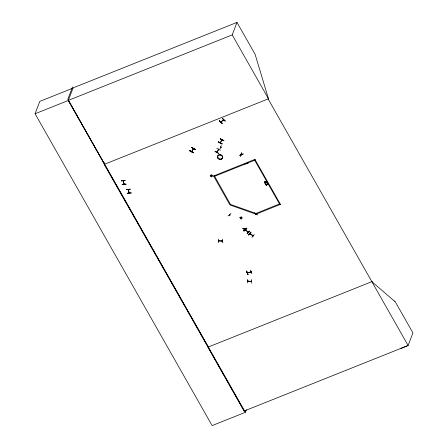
<?xml version="1.0" encoding="UTF-8"?>
<svg xmlns="http://www.w3.org/2000/svg" width="448" height="448" viewBox="0 0 448 448"><rect width="100%" height="100%" fill="white"/><g stroke="black" fill="none" stroke-linecap="round" stroke-linejoin="round"><path stroke-width="0.67" d="M245.756 229.869L245.689 230.048M248.259 231.974L248.046 232.299L248.147 232.002M229.93 214.872L229.762 215.135L229.544 214.676M229.891 215.085L229.505 214.889M244.686 229.001L244.541 229.107M244.905 229.46L245.05 229.146M122.186 184.436C129.287 183.322 125.272 185.08 122.181 184.414M131.074 193.043L131.068 192.741M256.172 213.898L255.937 214.267L255.791 213.948M255.965 214.105L256.122 214.015M252.907 235.519L252.728 235.637M247.738 272.496L247.481 272.933L247.475 272.558M251.227 271.863L250.774 272.16L250.83 271.779M245.308 229.981L245.454 229.662M124.085 184.083L124.253 184.027M216.765 152.309L216.961 152.051M217.134 151.967L216.888 152.454L217.157 152.018M221.855 139.927L220.209 142.923L220.405 142.582M218.49 149.694L218.613 149.139M221.805 140.157L222.18 139.731M222.09 139.989L221.771 140.174M191.643 151.637L193.48 148.417M191.929 151.469L191.873 151.497M229.477 214.855L229.639 214.598M244.731 229.494L244.922 229.208C244.692 229.986 244.294 228.726 244.91 229.382M210.207 175.325C214.2 172.782 211.814 179.945 210.179 175.403M256.021 213.298L255.735 214.099L230.238 205.072L230.518 204.266M239.882 217.51C243.673 214.586 241.769 222.292 239.915 217.414M220.041 148.949L221.228 145.51M241.198 154.297C240.946 155.17 240.419 153.709 241.03 154.588M240.514 156.201L241.735 152.762L240.576 156.212M223.714 119.851L223.429 120.098M246.355 409.718L245.364 412.322L212.134 425.6L35.073 113.764L39.794 101.394L73.024 88.116M72.52 86.94L67.838 99.204L104.586 164.22L103.975 162.215M35.073 113.764L68.298 100.486L73.108 87.886L236.986 22.4L255.108 54.32L268.464 98.739L268.078 98.89L408.106 345.503L401.005 348.393M121.29 180.936L125.149 180.292M123.497 180.841L123.25 181.11L123.245 180.538M123.407 181.054L123.379 180.527M124.057 184.05L123.155 180.802M126.269 189.655L130.217 189.157L126.302 189.582M128.363 189.297L129.231 192.797M128.99 192.534L129.175 192.55M131.04 192.842L127.12 193.284L131.074 193.026M208.365 346.993L68.337 100.38L232.215 34.899L236.986 22.4M189.941 150.646L189.801 150.92L193.374 152.818L193.514 152.55L189.935 150.657L193.508 152.555M191.789 151.726L191.996 151.245L191.694 151.402M193.211 148.938L193.402 148.462M193.374 148.999L193.603 148.484M193.603 148.568L191.766 151.704M225.12 121.117L222.286 118.294M220.898 122.158L223.675 119.874M223.574 119.762L220.802 122.063L221.021 121.822M219.29 120.837C224.386 126.308 222.057 121.99 219.274 120.859M218.518 141.904L218.383 142.178L221.962 144.071L222.096 143.797L218.512 141.91L222.09 143.802M218.641 153.3L215.079 151.374M216.866 148.288L220.422 150.242M216.955 151.911L216.765 152.393L218.736 149.206M221.788 140.19L222.051 139.67M218.54 149.184L218.344 149.576M218.596 149.492L218.719 149.234M220.718 147.045L220.674 147.403L220.808 147.039M221.004 147.314L221.077 147.134M221.105 147.179L220.948 147.482M280.549 204.288L256.329 214.099L255.959 213.45L230.462 204.417L229.774 204.691L213.567 175.896M214.256 175.622L230.462 204.417M214.62 176.266L255.388 159.975M239.781 155.299L243.309 153.905L239.697 155.305M240.811 154.157L240.727 154.504L240.862 154.14M240.996 154.599L241.13 154.235M241.511 154.549L241.522 154.918L241.69 154.521M241.752 154.638L241.506 154.89L241.634 154.498M244.832 164.198L248.371 162.999M246.467 163.279L246.4 163.458M246.467 163.61L246.635 163.234M218.484 240.587L218.422 240.923L218.854 240.733M218.529 240.548L218.462 240.929L222.376 241.119M228.088 215.93L230.966 213.55M218.383 242.609L218.294 239.008M229.729 214.631L229.891 215.051M229.785 214.939L229.93 214.822M222.354 239.154L222.488 242.76M222.438 240.811L222.292 241.153L221.978 240.839M221.928 241.091L222.079 240.755M222.354 240.772L222.331 241.114M213.511 176.047L255.024 159.331M254.705 160.25L279.866 204.562M243.079 228.278C253.439 234.959 235.788 223.938 246.501 230.378M243.611 230.804C250.118 225.243 245.711 229.533 243.494 230.563M246.299 228.234L243.51 230.58M244.031 231.112L246.669 228.519L244.082 231.045M244.938 228.883L244.714 229.342L244.899 229.034M264.32 181.95L265.401 182.448L264.432 182.319L264.32 181.95L265.558 182.118L266.174 181.188L266.274 181.546L266.174 181.188M264.914 183.165L265.059 183.417L265.44 182.342M264.281 182.05L265.558 182.118M266.958 182.571C263.575 181.81 267.742 183.406 266.806 182.302L265.776 182.274L266.918 182.672M254.363 212.862L257.779 215.001M265.507 184.206L266.784 184.274L265.507 184.206L265.658 184.475L266.666 184.498L265.546 184.106M266.924 184.554L268.184 184.727L266.924 184.554L266.28 185.573L266.666 184.498M248.472 232.154L248.338 232.282M266.28 185.573L266.179 185.214M268.145 184.834L267.002 184.43L268.184 184.727M267.394 183.344L266.745 184.38M255.758 214.239L255.982 213.774M256.066 213.741L255.786 214.166M256.183 213.814L255.914 214.312M249.721 231.09L247.106 233.727L249.732 231.218M248.662 235.026L250.986 232.165L248.69 234.92M249.833 233.514L249.911 233.419M253.086 235.883C252.308 234.5 249.161 234.03 250.23 233.598M251.938 237.35L254.279 234.506M252.918 235.508L253.114 235.889M253.008 235.995L253.142 235.67L252.986 236.023L249.822 233.755M247.408 272.608L247.722 272.703M247.542 272.731L251.121 272.054L251.093 271.723M247.766 272.826L247.789 272.524M250.544 270.127L251.849 273.706M247.548 279.367L247.71 282.895M250.835 272.154L251.115 271.919L247.414 272.754M247.733 280.958L247.71 281.299L247.772 280.924M251.182 271.74L251.121 272.054M248.052 280.935L248.058 281.305L247.621 281.137M248.013 281.294L248.052 280.958M279.496 203.913L255.959 213.45M251.602 279.524L251.731 283.22M251.328 281.305L251.222 281.21M251.322 281.126L251.261 281.49M251.535 281.501L251.602 281.142M251.686 281.182L251.619 281.49M220.226 142.89L221.928 139.905M189.801 150.92L193.385 152.807M243.107 228.2L246.45 230.485M215.018 151.508L218.596 153.401M191.626 151.586L191.766 151.379M218.378 240.761L222.37 240.99M251.171 281.338L251.614 281.366M220.282 138.891L223.866 140.773M191.705 147.638L195.289 149.526M265.518 182.218L266.134 181.289M265.059 183.417L265.703 182.398M219.408 120.736L222.264 123.48M246.361 230.608L242.978 228.418M265.776 182.274L266.314 181.44M267.002 184.43L267.54 183.596M266.14 185.321L266.627 184.604M248.64 234.987L250.97 232.154M128.156 189.566L128.968 192.998M216.927 152.454L218.68 149.402M251.563 281.501L247.71 281.282M245.476 229.869L248.298 232.478M249.738 231.118L247.15 233.75M243.454 230.664L246.31 228.25M222.275 118.356L225.232 121.033L222.275 118.3M220.651 147.224L221.071 147.375L220.679 147.386M248.035 274.506L246.501 271.146M247.822 274.641C243.863 263.609 250.975 281.848 246.495 271.146M372.243 281.506L207.984 347.15L244.098 411.04M247.705 281.12L251.574 281.361M121.29 180.886L125.238 180.387M122.142 184.514L126.095 184.24M240.705 154.454L241.046 154.577M218.501 141.932L222.057 143.903M189.924 150.679L193.474 152.65M123.323 180.74L124.152 184.251M245.42 229.869L248.405 232.389M371.857 281.663L394.666 301.319L394.806 300.955L412.927 332.875L408.106 345.503L244.233 410.99L104.205 164.377L268.486 98.784L232.215 34.899M254.962 159.482L280.493 204.439M68.298 100.486L245.364 412.322M130.178 189.263L126.274 189.706M210.734 175.498L211.131 176.361L212.05 176.081L211.658 175.218L210.734 175.498M240.442 217.588L240.834 218.45L241.758 218.17L241.366 217.308L240.442 217.588M191.733 147.566L195.356 149.414L191.722 147.577M220.304 138.818L223.933 140.655L220.298 138.83M217.857 157.976A2.537 2.212 20.9 0 0 222.18 158.458A2.537 2.212 20.9 0 0 220.136 154.857A2.537 2.212 20.9 0 0 217.874 157.931A2.537 2.212 20.9 0 0 222.197 158.407A2.537 2.212 20.9 0 0 220.153 154.812A2.537 2.212 20.9 0 0 217.857 157.976M217.902 157.892A2.514 2.195 20.9 0 0 222.191 158.368A2.514 2.195 20.9 0 0 220.164 154.801A2.514 2.195 20.9 0 0 217.902 157.892"/></g></svg>
